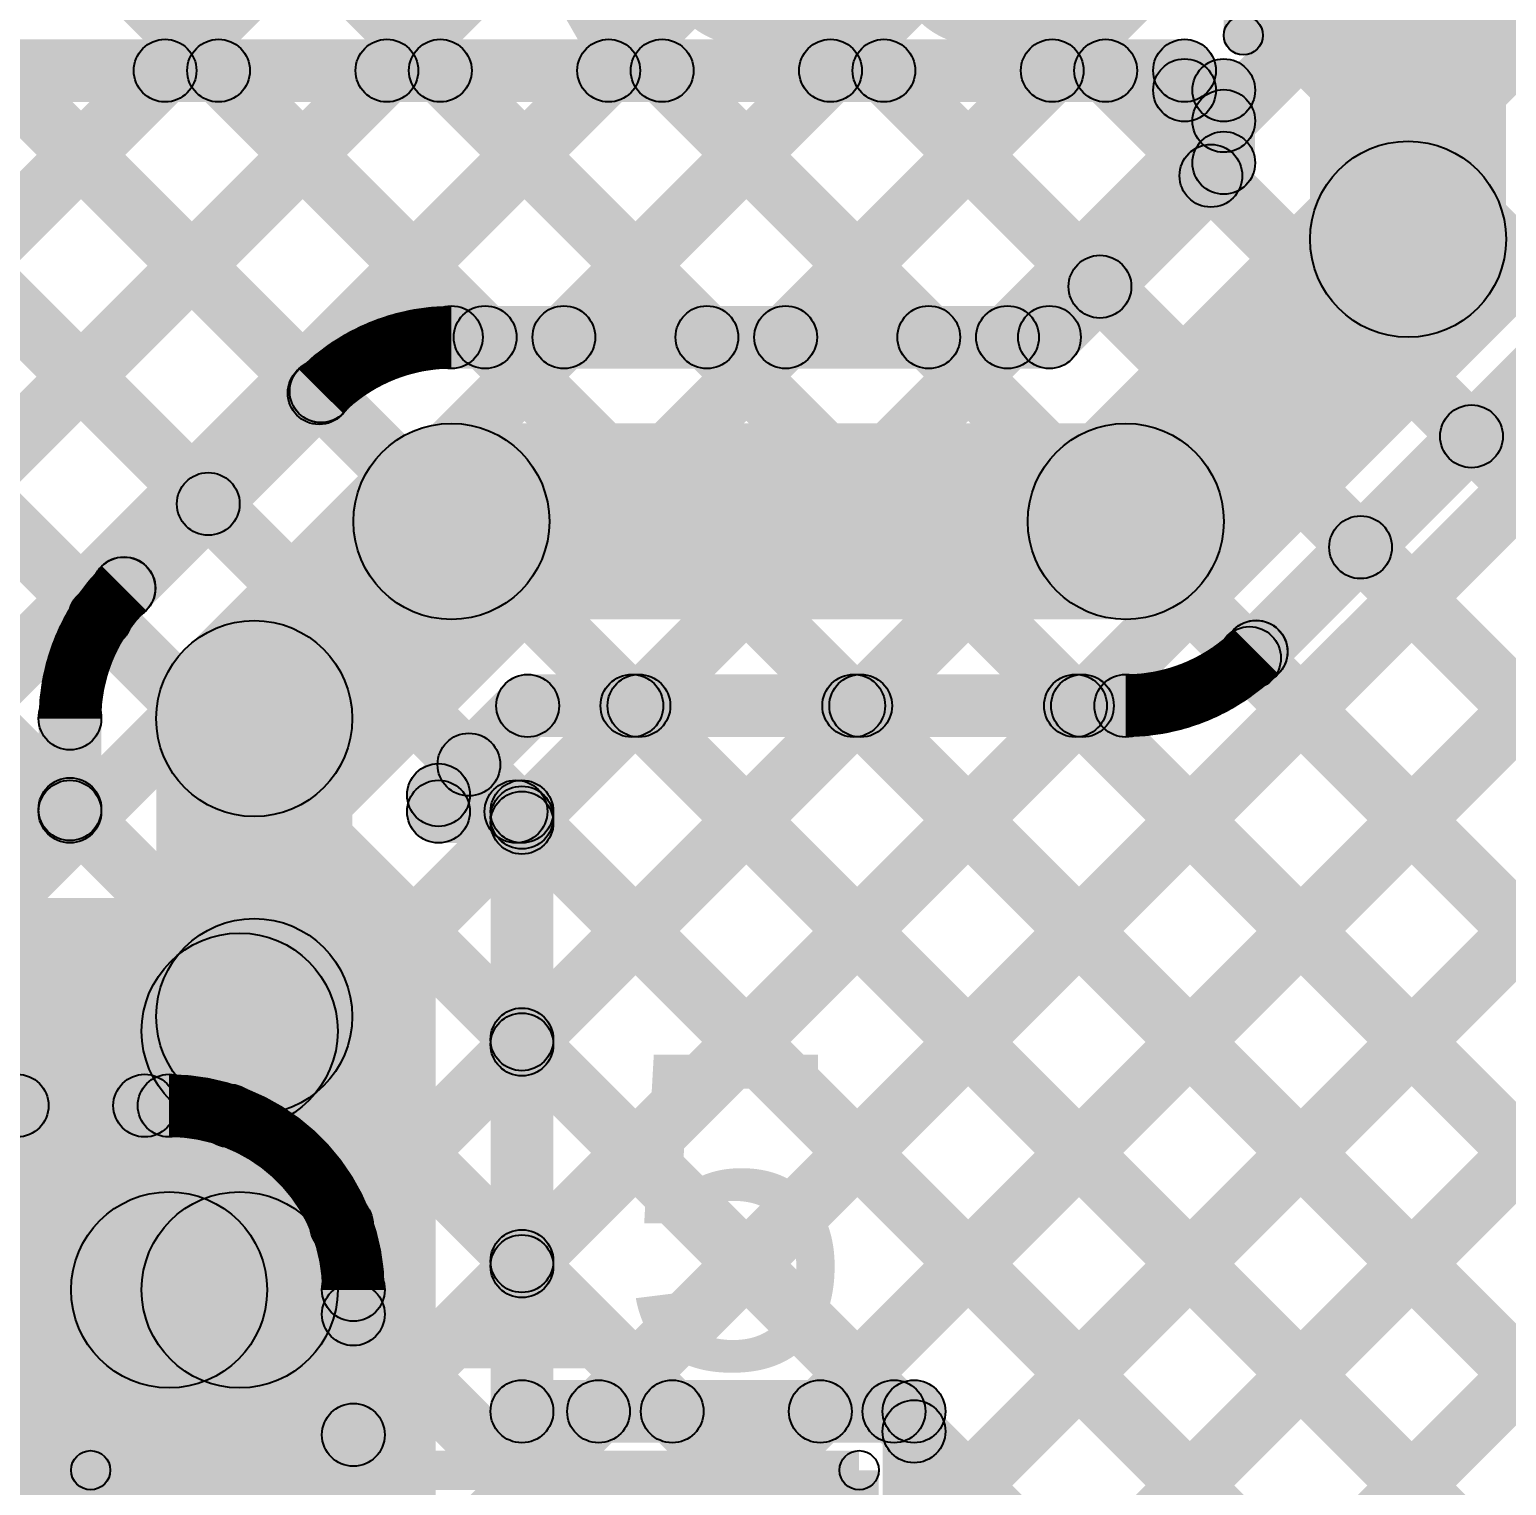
# Model space of a CAD drawing. Header units: millimetres. Extents: x -0.28 to 3.03, y -0.05 to 3.12.
# Drawn here: x 2.2502 to 2.4386, y 1.2331 to 1.4187 of the extents above; entities that cross this region are included whole.
import ezdxf

# ---------------------------------------------------------------- set-up
doc = ezdxf.new("R2010")
doc.units = ezdxf.units.MM
doc.header["$MEASUREMENT"] = 0
for name, color, linetype in [('BottomLayer', 5, 'Continuous'), ('TopLayer', 1, 'Continuous'), ('TopOverlay', 2, 'Continuous'), ('TopPaste', 8, 'Continuous'), ('TopSolder', 216, 'Continuous'), ('ViaHoleLayer', 16, 'Continuous')]:
    doc.layers.add(name, color=color, linetype=linetype)

# ---------------------------------------------------------------- blocks, each defined once
blk = doc.blocks.new('R__0603_34')
at = {"layer": 'TopLayer'}
for points in [[(-0.015, 0.0175), (-0.015, -0.0175), (-0.045, -0.0175), (-0.045, 0.0175)], [(0.045, 0.0175), (0.045, -0.0175), (0.015, -0.0175), (0.015, 0.0175)]]:
    blk.add_hatch(color=1, dxfattribs=at).paths.add_polyline_path(points)
at = {"layer": 'TopOverlay'}
h = blk.add_hatch(color=2, dxfattribs=at)
edge = h.paths.add_edge_path()
edge.add_arc((-0.049, 0.021), 0.0025, 0, 360)
h = blk.add_hatch(color=2, dxfattribs=at)
edge = h.paths.add_edge_path()
edge.add_arc((-0.049, 0.021), 0.0025, 0, 360)
for points in [[(0.049, 0.0235), (0.049, 0.0185), (-0.049, 0.0185), (-0.049, 0.0235)], [(-0.0465, -0.021), (-0.0515, -0.021), (-0.0515, 0.021), (-0.0465, 0.021)], [(0.0515, -0.021), (0.0465, -0.021), (0.0465, 0.021), (0.0515, 0.021)], [(0.049, -0.0185), (0.049, -0.0235), (-0.049, -0.0235), (-0.049, -0.0185)]]:
    blk.add_hatch(color=2, dxfattribs=at).paths.add_polyline_path(points)
h = blk.add_hatch(color=2, dxfattribs=at)
edge = h.paths.add_edge_path()
edge.add_arc((0.049, 0.021), 0.0025, 0, 360)
h = blk.add_hatch(color=2, dxfattribs=at)
edge = h.paths.add_edge_path()
edge.add_arc((0.049, 0.021), 0.0025, 0, 360)
h = blk.add_hatch(color=2, dxfattribs=at)
edge = h.paths.add_edge_path()
edge.add_arc((-0.049, -0.021), 0.0025, 0, 360)
h = blk.add_hatch(color=2, dxfattribs=at)
edge = h.paths.add_edge_path()
edge.add_arc((-0.049, -0.021), 0.0025, 0, 360)
h = blk.add_hatch(color=2, dxfattribs=at)
edge = h.paths.add_edge_path()
edge.add_arc((0.049, -0.021), 0.0025, 0, 360)
h = blk.add_hatch(color=2, dxfattribs=at)
edge = h.paths.add_edge_path()
edge.add_arc((0.049, -0.021), 0.0025, 0, 360)
at = {"layer": 'TopPaste'}
for points in [[(-0.015, 0.0175), (-0.015, -0.0175), (-0.045, -0.0175), (-0.045, 0.0175)], [(0.045, 0.0175), (0.045, -0.0175), (0.015, -0.0175), (0.015, 0.0175)]]:
    blk.add_hatch(color=8, dxfattribs=at).paths.add_polyline_path(points)
at = {"layer": 'TopSolder'}
for points in [[(-0.011, 0.0215), (-0.011, -0.0215), (-0.049, -0.0215), (-0.049, 0.0215)], [(0.049, 0.0215), (0.049, -0.0215), (0.011, -0.0215), (0.011, 0.0215)]]:
    blk.add_hatch(color=216, dxfattribs=at).paths.add_polyline_path(points)
at = {"layer": 'TopOverlay'}
for centre in [(-0.049, 0.021), (-0.049, 0.021), (0.049, 0.021), (0.049, 0.021), (-0.049, -0.021), (-0.049, -0.021), (0.049, -0.021), (0.049, -0.021)]:
    blk.add_circle(centre, 0.0025, dxfattribs=at)
blk = doc.blocks.new('R__0603_54')
at = {"layer": 'TopLayer'}
for points in [[(-0.015, 0.0175), (-0.015, -0.0175), (-0.045, -0.0175), (-0.045, 0.0175)], [(0.045, 0.0175), (0.045, -0.0175), (0.015, -0.0175), (0.015, 0.0175)]]:
    blk.add_hatch(color=1, dxfattribs=at).paths.add_polyline_path(points)
at = {"layer": 'TopOverlay'}
h = blk.add_hatch(color=2, dxfattribs=at)
edge = h.paths.add_edge_path()
edge.add_arc((-0.049, 0.021), 0.0025, 0, 360)
h = blk.add_hatch(color=2, dxfattribs=at)
edge = h.paths.add_edge_path()
edge.add_arc((-0.049, 0.021), 0.0025, 0, 360)
for points in [[(-0.049, 0.0185), (-0.049, 0.0235), (0.049, 0.0235), (0.049, 0.0185)], [(-0.0465, -0.021), (-0.0515, -0.021), (-0.0515, 0.021), (-0.0465, 0.021)], [(0.0515, -0.021), (0.0465, -0.021), (0.0465, 0.021), (0.0515, 0.021)], [(-0.049, -0.0235), (-0.049, -0.0185), (0.049, -0.0185), (0.049, -0.0235)]]:
    blk.add_hatch(color=2, dxfattribs=at).paths.add_polyline_path(points)
h = blk.add_hatch(color=2, dxfattribs=at)
edge = h.paths.add_edge_path()
edge.add_arc((0.049, 0.021), 0.0025, 0, 360)
h = blk.add_hatch(color=2, dxfattribs=at)
edge = h.paths.add_edge_path()
edge.add_arc((0.049, 0.021), 0.0025, 0, 360)
h = blk.add_hatch(color=2, dxfattribs=at)
edge = h.paths.add_edge_path()
edge.add_arc((-0.049, -0.021), 0.0025, 0, 360)
h = blk.add_hatch(color=2, dxfattribs=at)
edge = h.paths.add_edge_path()
edge.add_arc((-0.049, -0.021), 0.0025, 0, 360)
h = blk.add_hatch(color=2, dxfattribs=at)
edge = h.paths.add_edge_path()
edge.add_arc((0.049, -0.021), 0.0025, 0, 360)
h = blk.add_hatch(color=2, dxfattribs=at)
edge = h.paths.add_edge_path()
edge.add_arc((0.049, -0.021), 0.0025, 0, 360)
at = {"layer": 'TopPaste'}
for points in [[(-0.015, 0.0175), (-0.015, -0.0175), (-0.045, -0.0175), (-0.045, 0.0175)], [(0.045, 0.0175), (0.045, -0.0175), (0.015, -0.0175), (0.015, 0.0175)]]:
    blk.add_hatch(color=8, dxfattribs=at).paths.add_polyline_path(points)
at = {"layer": 'TopSolder'}
for points in [[(-0.011, 0.0215), (-0.011, -0.0215), (-0.049, -0.0215), (-0.049, 0.0215)], [(0.049, 0.0215), (0.049, -0.0215), (0.011, -0.0215), (0.011, 0.0215)]]:
    blk.add_hatch(color=216, dxfattribs=at).paths.add_polyline_path(points)
at = {"layer": 'TopOverlay'}
for centre in [(-0.049, 0.021), (-0.049, 0.021), (0.049, 0.021), (0.049, 0.021), (-0.049, -0.021), (-0.049, -0.021), (0.049, -0.021), (0.049, -0.021)]:
    blk.add_circle(centre, 0.0025, dxfattribs=at)

msp = doc.modelspace()

# ---------------------------------------------------------------- hatches: boundary and pattern name
at = {"layer": 'BottomLayer'}
for points in [[(1.62818, 2.22367), (1.63384, 2.22933), (2.71083, 1.15234), (2.70517, 1.14668)], [(1.85714, 1.96643), (1.8628, 1.97209), (2.71083, 1.12406), (2.70517, 1.1184)], [(1.8808, 1.91448), (1.88646, 1.92014), (2.71083, 1.09577), (2.70517, 1.09012)], [(1.87986, 1.88714), (1.88552, 1.8928), (2.71083, 1.06749), (2.70517, 1.06183)], [(1.87849, 1.86023), (1.88415, 1.86589), (2.71083, 1.0392), (2.70517, 1.03355)], [(1.87867, 1.83177), (1.88432, 1.83743), (2.71083, 1.01092), (2.70517, 1.00526)], [(1.87468, 1.80747), (1.88034, 1.81313), (2.71083, 0.98263), (2.70517, 0.97698)], [(1.85709, 1.79677), (1.86275, 1.80243), (2.71083, 0.95435), (2.70517, 0.94869)], [(1.85649, 1.76909), (1.86215, 1.77474), (2.71083, 0.92607), (2.70517, 0.92041)], [(1.84238, 1.75492), (1.84804, 1.76057), (2.71083, 0.89778), (2.70517, 0.89212)], [(1.82985, 1.73917), (1.8355, 1.74482), (2.71083, 0.8695), (2.70517, 0.86384)], [(1.81027, 1.73046), (1.81592, 1.73612), (2.26771, 1.28433), (2.26206, 1.27867)], [(2.13832, 1.27867), (2.13267, 1.28433), (2.39567, 1.54733), (2.40133, 1.54168)], [(2.29683, 1.12605), (2.29117, 1.13171), (2.70517, 1.54571), (2.71083, 1.54005)], [(2.16661, 1.27867), (2.16095, 1.28433), (2.40067, 1.52405), (2.40633, 1.51839)], [(2.29673, 1.09767), (2.29108, 1.10333), (2.70517, 1.51742), (2.71083, 1.51177)], [(2.19489, 1.27867), (2.18923, 1.28433), (2.40067, 1.49577), (2.40633, 1.49011)], [(2.22318, 1.27867), (2.21752, 1.28433), (2.40115, 1.46796), (2.40681, 1.46231)], [(2.25146, 1.27867), (2.2458, 1.28433), (2.41256, 1.45108), (2.41821, 1.44542)], [(2.27847, 1.2774), (2.27281, 1.28305), (2.4267, 1.43694), (2.43235, 1.43128)], [(2.29282, 1.26346), (2.28716, 1.26912), (2.44084, 1.4228), (2.4465, 1.41714)], [(2.29433, 1.23669), (2.28867, 1.24234), (2.46253, 1.4162), (2.46818, 1.41054)], [(2.29433, 1.2084), (2.28867, 1.21406), (2.48566, 1.41105), (2.49132, 1.4054)], [(2.29433, 1.18012), (2.28867, 1.18578), (2.50256, 1.39966), (2.50822, 1.39401)], [(2.29683, 1.15433), (2.29117, 1.15999), (2.53035, 1.39917), (2.536, 1.39351)], [(2.117, 1.2775), (2.117, 1.2855), (2.268, 1.2855), (2.268, 1.2775)], [(2.117, 1.2455), (2.117, 1.2705), (2.268, 1.2705), (2.268, 1.2455)], [(2.2805, 1.14991), (2.2555, 1.14991), (2.2555, 1.258), (2.2805, 1.258)], [(2.2955, 1.17841), (2.2875, 1.17841), (2.2875, 1.258), (2.2955, 1.258)], [(2.28867, 1.25206), (2.29433, 1.25771), (2.71083, 0.84121), (2.70517, 0.83556)]]:
    msp.add_hatch(color=5, dxfattribs=at).paths.add_polyline_path(points)
h = msp.add_hatch(color=5, dxfattribs=at)
edge = h.paths.add_edge_path()
edge.add_arc((2.24863, 1.2815), 0.004, 0, 360)
h = msp.add_hatch(color=5, dxfattribs=at)
edge = h.paths.add_edge_path()
edge.add_arc((2.26489, 1.2815), 0.004, 0, 360)
h = msp.add_hatch(color=5, dxfattribs=at)
edge = h.paths.add_edge_path()
edge.add_arc((2.268, 1.2815), 0.004, 0, 360)
h = msp.add_hatch(color=5, dxfattribs=at)
edge = h.paths.add_edge_path()
edge.add_arc((2.268, 1.2815), 0.004, 0, 360)
h = msp.add_hatch(color=5, dxfattribs=at)
edge = h.paths.add_edge_path()
edge.add_arc((2.268, 1.2815), 0.004, 0, 360)
h = msp.add_hatch(color=5, dxfattribs=at)
edge = h.paths.add_edge_path()
edge.add_arc((2.27564, 1.28022), 0.004, 0, 360)
h = msp.add_hatch(color=5, dxfattribs=at)
edge = h.paths.add_edge_path()
edge.add_arc((2.268, 1.258), 0.0125, 0, 360)
h = msp.add_hatch(color=5, dxfattribs=at)
edge = h.paths.add_edge_path()
edge.add_arc((2.268, 1.258), 0.0125, 0, 360)
h = msp.add_hatch(color=5, dxfattribs=at)
edge = h.paths.add_edge_path()
edge.add_arc((2.268, 1.258), 0.01181, 0, 360)
h = msp.add_hatch(color=5, dxfattribs=at)
edge = h.paths.add_edge_path()
edge.add_arc((2.28999, 1.26629), 0.004, 0, 360)
h = msp.add_hatch(color=5, dxfattribs=at)
edge = h.paths.add_edge_path()
edge.add_arc((2.2915, 1.258), 0.004, 0, 360)
h = msp.add_hatch(color=5, dxfattribs=at)
edge = h.paths.add_edge_path()
edge.add_arc((2.2915, 1.258), 0.004, 0, 360)
h = msp.add_hatch(color=5, dxfattribs=at)
edge = h.paths.add_edge_path()
edge.add_arc((2.2915, 1.258), 0.004, 0, 360)
h = msp.add_hatch(color=5, dxfattribs=at)
edge = h.paths.add_edge_path()
edge.add_arc((2.2915, 1.25489), 0.004, 0, 360)
h = msp.add_hatch(color=5, dxfattribs=at)
edge = h.paths.add_edge_path()
edge.add_arc((2.2915, 1.23952), 0.004, 0, 360)
at = {"layer": 'TopLayer'}
for points in [[(2.36583, 1.19505), (2.36017, 1.20071), (2.7062, 1.54673), (2.71185, 1.54107)], [(2.36633, 1.16727), (2.36068, 1.17293), (2.7062, 1.51845), (2.71185, 1.51279)], [(2.4385, 1.392), (2.4135, 1.392), (2.4135, 1.437), (2.4385, 1.437)], [(2.034, 1.4095), (2.034, 1.4175), (2.3975, 1.4175), (2.3975, 1.4095)], [(2.02863, 1.16898), (2.02297, 1.17464), (2.26467, 1.41633), (2.27032, 1.41067)], [(2.05692, 1.16898), (2.05126, 1.17464), (2.29295, 1.41633), (2.29861, 1.41067)], [(2.0852, 1.16898), (2.07954, 1.17464), (2.32123, 1.41633), (2.32689, 1.41067)], [(2.15834, 1.41067), (2.164, 1.41633), (2.25818, 1.32214), (2.25253, 1.31649)], [(2.18663, 1.41067), (2.19228, 1.41633), (2.26204, 1.34658), (2.25638, 1.34092)], [(2.21491, 1.41067), (2.22057, 1.41633), (2.27583, 1.36106), (2.27017, 1.35541)], [(2.24319, 1.41067), (2.24885, 1.41633), (2.28997, 1.37521), (2.28432, 1.36955)], [(2.27148, 1.41067), (2.27714, 1.41633), (2.31114, 1.38233), (2.30548, 1.37667)], [(2.29976, 1.41067), (2.30542, 1.41633), (2.33942, 1.38233), (2.33376, 1.37667)], [(2.32118, 1.37667), (2.31552, 1.38233), (2.34952, 1.41633), (2.35518, 1.41067)], [(2.32805, 1.41067), (2.3337, 1.41633), (2.3677, 1.38233), (2.36205, 1.37667)], [(2.34946, 1.37667), (2.3438, 1.38233), (2.3778, 1.41633), (2.38346, 1.41067)], [(2.35633, 1.41067), (2.36199, 1.41633), (2.38954, 1.38878), (2.38388, 1.38312)], [(2.38462, 1.41067), (2.39027, 1.41633), (2.40368, 1.40292), (2.39803, 1.39726)], [(2.3975, 1.407), (2.3975, 1.415), (2.4025, 1.415), (2.4025, 1.407)], [(2.3256, 1.23967), (2.31994, 1.24533), (2.48566, 1.41105), (2.49132, 1.4054)], [(2.4065, 1.40173), (2.3985, 1.40173), (2.3985, 1.411), (2.4065, 1.411)], [(2.37774, 1.37667), (2.37209, 1.38233), (2.39967, 1.40991), (2.40533, 1.40426)], [(2.38309, 1.37667), (2.37744, 1.38233), (2.39967, 1.40456), (2.40533, 1.39891)], [(2.35388, 1.23967), (2.34822, 1.24533), (2.50256, 1.39966), (2.50822, 1.39401)], [(2.39884, 1.34716), (2.38116, 1.36484), (2.41716, 1.40084), (2.43484, 1.38316)], [(2.36583, 1.22333), (2.36017, 1.22899), (2.53035, 1.39917), (2.536, 1.39351)], [(2.304, 1.3755), (2.304, 1.3835), (2.38027, 1.3835), (2.38027, 1.3755)], [(2.40946, 1.33657), (2.40381, 1.34223), (2.43977, 1.37819), (2.44543, 1.37254)], [(2.26508, 1.34466), (2.25943, 1.35032), (2.28454, 1.37543), (2.29019, 1.36977)], [(2.43126, 1.36403), (2.43692, 1.36968), (2.71185, 1.09475), (2.7062, 1.08909)], [(2.304, 1.3435), (2.304, 1.3685), (2.39, 1.3685), (2.39, 1.3435)], [(2.28769, 1.32202), (2.27002, 1.33969), (2.29516, 1.36484), (2.31284, 1.34716)], [(2.41712, 1.34988), (2.42278, 1.35554), (2.71185, 1.06646), (2.7062, 1.06081)], [(2.40296, 1.33576), (2.40861, 1.34142), (2.71185, 1.03818), (2.7062, 1.03252)], [(2.31373, 1.3285), (2.31373, 1.3365), (2.39, 1.3365), (2.39, 1.3285)], [(2.30518, 1.31829), (2.29953, 1.32395), (2.31091, 1.33533), (2.31656, 1.32967)], [(2.31583, 1.28647), (2.31017, 1.29213), (2.35337, 1.33533), (2.35903, 1.32967)], [(2.31583, 1.25819), (2.31017, 1.26384), (2.38166, 1.33533), (2.38731, 1.32967)], [(2.31583, 1.31476), (2.31017, 1.32041), (2.32509, 1.33533), (2.33074, 1.32967)], [(2.32419, 1.32967), (2.32985, 1.33533), (2.56435, 1.10083), (2.55869, 1.09517)], [(2.35248, 1.32967), (2.35814, 1.33533), (2.59264, 1.10083), (2.58698, 1.09517)], [(2.38076, 1.32967), (2.38642, 1.33533), (2.71185, 1.0099), (2.7062, 1.00424)], [(2.25936, 1.319), (2.25136, 1.319), (2.25136, 1.33086), (2.25936, 1.33086)], [(2.29136, 1.29286), (2.26636, 1.29286), (2.26636, 1.33086), (2.29136, 1.33086)], [(2.30341, 1.32217), (2.30906, 1.32783), (2.31507, 1.32183), (2.30941, 1.31617)], [(2.237, 1.315), (2.237, 1.323), (2.25536, 1.323), (2.25536, 1.315)], [(2.30236, 1.315), (2.30236, 1.323), (2.313, 1.323), (2.313, 1.315)], [(2.31017, 1.31541), (2.31583, 1.32107), (2.53607, 1.10083), (2.53041, 1.09517)], [(2.317, 1.2425), (2.309, 1.2425), (2.309, 1.319), (2.317, 1.319)], [(2.248, 1.13415), (2.302, 1.13415), (2.302, 1.308), (2.248, 1.308)], [(2.28584, 1.28216), (2.26816, 1.29984), (2.27002, 1.30169), (2.28769, 1.28402)], [(2.31017, 1.28713), (2.31583, 1.29278), (2.36328, 1.24533), (2.35763, 1.23967)], [(2.2895, 1.258), (2.2645, 1.258), (2.2645, 1.291), (2.2895, 1.291)], [(2.31017, 1.25884), (2.31583, 1.2645), (2.335, 1.24533), (2.32934, 1.23967)], [(2.2895, 1.214), (2.2645, 1.214), (2.2645, 1.258), (2.2895, 1.258)], [(2.313, 1.2385), (2.313, 1.2465), (2.363, 1.2465), (2.363, 1.2385)], [(2.35763, 1.23967), (2.36328, 1.24533), (2.36583, 1.24278), (2.36017, 1.23713)], [(2.367, 1.19151), (2.359, 1.19151), (2.359, 1.2425), (2.367, 1.2425)], [(2.36017, 1.23713), (2.36583, 1.24278), (2.50778, 1.10083), (2.50213, 1.09517)]]:
    msp.add_hatch(color=1, dxfattribs=at).paths.add_polyline_path(points)
h = msp.add_hatch(color=1, dxfattribs=at)
edge = h.paths.add_edge_path()
edge.add_arc((2.26749, 1.4135), 0.004, 0, 360)
h = msp.add_hatch(color=1, dxfattribs=at)
edge = h.paths.add_edge_path()
edge.add_arc((2.27431, 1.4135), 0.004, 0, 360)
h = msp.add_hatch(color=1, dxfattribs=at)
edge = h.paths.add_edge_path()
edge.add_arc((2.29578, 1.4135), 0.004, 0, 360)
h = msp.add_hatch(color=1, dxfattribs=at)
edge = h.paths.add_edge_path()
edge.add_arc((2.30259, 1.4135), 0.004, 0, 360)
h = msp.add_hatch(color=1, dxfattribs=at)
edge = h.paths.add_edge_path()
edge.add_arc((2.32406, 1.4135), 0.004, 0, 360)
h = msp.add_hatch(color=1, dxfattribs=at)
edge = h.paths.add_edge_path()
edge.add_arc((2.33088, 1.4135), 0.004, 0, 360)
h = msp.add_hatch(color=1, dxfattribs=at)
edge = h.paths.add_edge_path()
edge.add_arc((2.35235, 1.4135), 0.004, 0, 360)
h = msp.add_hatch(color=1, dxfattribs=at)
edge = h.paths.add_edge_path()
edge.add_arc((2.35916, 1.4135), 0.004, 0, 360)
h = msp.add_hatch(color=1, dxfattribs=at)
edge = h.paths.add_edge_path()
edge.add_arc((2.38063, 1.4135), 0.004, 0, 360)
h = msp.add_hatch(color=1, dxfattribs=at)
edge = h.paths.add_edge_path()
edge.add_arc((2.38744, 1.4135), 0.004, 0, 360)
h = msp.add_hatch(color=1, dxfattribs=at)
edge = h.paths.add_edge_path()
edge.add_arc((2.3975, 1.4135), 0.004, 0, 360)
h = msp.add_hatch(color=1, dxfattribs=at)
edge = h.paths.add_edge_path()
edge.add_arc((2.3975, 1.411), 0.004, 0, 360)
h = msp.add_hatch(color=1, dxfattribs=at)
edge = h.paths.add_edge_path()
edge.add_arc((2.4025, 1.411), 0.004, 0, 360)
h = msp.add_hatch(color=1, dxfattribs=at)
edge = h.paths.add_edge_path()
edge.add_arc((2.4025, 1.411), 0.004, 0, 360)
h = msp.add_hatch(color=1, dxfattribs=at)
edge = h.paths.add_edge_path()
edge.add_arc((2.4025, 1.40708), 0.004, 0, 360)
h = msp.add_hatch(color=1, dxfattribs=at)
edge = h.paths.add_edge_path()
edge.add_arc((2.4025, 1.40173), 0.004, 0, 360)
h = msp.add_hatch(color=1, dxfattribs=at)
edge = h.paths.add_edge_path()
edge.add_arc((2.4025, 1.40173), 0.004, 0, 360)
h = msp.add_hatch(color=1, dxfattribs=at)
edge = h.paths.add_edge_path()
edge.add_arc((2.40086, 1.40009), 0.004, 0, 360)
h = msp.add_hatch(color=1, dxfattribs=at)
edge = h.paths.add_edge_path()
edge.add_arc((2.426, 1.392), 0.0125, 0, 360)
h = msp.add_hatch(color=1, dxfattribs=at)
edge = h.paths.add_edge_path()
edge.add_arc((2.426, 1.392), 0.0125, 0, 360)
h = msp.add_hatch(color=1, dxfattribs=at)
edge = h.paths.add_edge_path()
edge.add_arc((2.38671, 1.38595), 0.004, 0, 360)
h = msp.add_hatch(color=1, dxfattribs=at)
edge = h.paths.add_edge_path()
edge.add_arc((2.304, 1.3795), 0.004, 0, 360)
h = msp.add_hatch(color=1, dxfattribs=at)
edge = h.paths.add_edge_path()
edge.add_arc((2.304, 1.3795), 0.004, 0, 360)
h = msp.add_hatch(color=1, dxfattribs=at)
edge = h.paths.add_edge_path()
edge.add_arc((2.304, 1.3795), 0.004, 0, 360)
h = msp.add_hatch(color=1, dxfattribs=at)
edge = h.paths.add_edge_path()
edge.add_arc((2.30831, 1.3795), 0.004, 0, 360)
h = msp.add_hatch(color=1, dxfattribs=at)
edge = h.paths.add_edge_path()
edge.add_arc((2.31835, 1.3795), 0.004, 0, 360)
h = msp.add_hatch(color=1, dxfattribs=at)
edge = h.paths.add_edge_path()
edge.add_arc((2.33659, 1.3795), 0.004, 0, 360)
h = msp.add_hatch(color=1, dxfattribs=at)
edge = h.paths.add_edge_path()
edge.add_arc((2.34663, 1.3795), 0.004, 0, 360)
h = msp.add_hatch(color=1, dxfattribs=at)
edge = h.paths.add_edge_path()
edge.add_arc((2.36488, 1.3795), 0.004, 0, 360)
h = msp.add_hatch(color=1, dxfattribs=at)
edge = h.paths.add_edge_path()
edge.add_arc((2.37492, 1.3795), 0.004, 0, 360)
h = msp.add_hatch(color=1, dxfattribs=at)
edge = h.paths.add_edge_path()
edge.add_arc((2.38027, 1.3795), 0.004, 0, 360)
h = msp.add_hatch(color=1, dxfattribs=at)
edge = h.paths.add_edge_path()
edge.add_arc((2.38027, 1.3795), 0.004, 0, 360)
h = msp.add_hatch(color=1, dxfattribs=at)
edge = h.paths.add_edge_path()
edge.add_arc((2.28714, 1.37238), 0.004, 0, 360)
h = msp.add_hatch(color=1, dxfattribs=at)
edge = h.paths.add_edge_path()
edge.add_arc((2.28737, 1.3726), 0.004, 0, 360)
h = msp.add_hatch(color=1, dxfattribs=at)
edge = h.paths.add_edge_path()
edge.add_arc((2.28737, 1.3726), 0.004, 0, 360)
h = msp.add_hatch(color=1, dxfattribs=at)
edge = h.paths.add_edge_path()
edge.add_arc((2.28738, 1.37262), 0.004, 0, 360)
h = msp.add_hatch(color=1, dxfattribs=at)
edge = h.paths.add_edge_path()
edge.add_arc((2.43409, 1.36686), 0.004, 0, 360)
h = msp.add_hatch(color=1, dxfattribs=at)
edge = h.paths.add_edge_path()
edge.add_arc((2.304, 1.356), 0.0125, 0, 360)
h = msp.add_hatch(color=1, dxfattribs=at)
edge = h.paths.add_edge_path()
edge.add_arc((2.304, 1.356), 0.0125, 0, 360)
h = msp.add_hatch(color=1, dxfattribs=at)
edge = h.paths.add_edge_path()
edge.add_arc((2.39, 1.356), 0.0125, 0, 360)
h = msp.add_hatch(color=1, dxfattribs=at)
edge = h.paths.add_edge_path()
edge.add_arc((2.39, 1.356), 0.0125, 0, 360)
h = msp.add_hatch(color=1, dxfattribs=at)
edge = h.paths.add_edge_path()
edge.add_arc((2.273, 1.35824), 0.004, 0, 360)
h = msp.add_hatch(color=1, dxfattribs=at)
edge = h.paths.add_edge_path()
edge.add_arc((2.41995, 1.35271), 0.004, 0, 360)
h = msp.add_hatch(color=1, dxfattribs=at)
edge = h.paths.add_edge_path()
edge.add_arc((2.26224, 1.34747), 0.004, 0, 360)
h = msp.add_hatch(color=1, dxfattribs=at)
edge = h.paths.add_edge_path()
edge.add_arc((2.26226, 1.34749), 0.004, 0, 360)
h = msp.add_hatch(color=1, dxfattribs=at)
edge = h.paths.add_edge_path()
edge.add_arc((2.26226, 1.34749), 0.004, 0, 360)
h = msp.add_hatch(color=1, dxfattribs=at)
edge = h.paths.add_edge_path()
edge.add_arc((2.25921, 1.34375), 0.004, 0, 360)
h = msp.add_hatch(color=1, dxfattribs=at)
edge = h.paths.add_edge_path()
edge.add_arc((2.27886, 1.33086), 0.0125, 0, 360)
h = msp.add_hatch(color=1, dxfattribs=at)
edge = h.paths.add_edge_path()
edge.add_arc((2.27886, 1.33086), 0.0125, 0, 360)
h = msp.add_hatch(color=1, dxfattribs=at)
edge = h.paths.add_edge_path()
edge.add_arc((2.40662, 1.33938), 0.004, 0, 360)
h = msp.add_hatch(color=1, dxfattribs=at)
edge = h.paths.add_edge_path()
edge.add_arc((2.40663, 1.3394), 0.004, 0, 360)
h = msp.add_hatch(color=1, dxfattribs=at)
edge = h.paths.add_edge_path()
edge.add_arc((2.40663, 1.3394), 0.004, 0, 360)
h = msp.add_hatch(color=1, dxfattribs=at)
edge = h.paths.add_edge_path()
edge.add_arc((2.40578, 1.33859), 0.004, 0, 360)
h = msp.add_hatch(color=1, dxfattribs=at)
edge = h.paths.add_edge_path()
edge.add_arc((2.31373, 1.3325), 0.004, 0, 360)
h = msp.add_hatch(color=1, dxfattribs=at)
edge = h.paths.add_edge_path()
edge.add_arc((2.31373, 1.3325), 0.004, 0, 360)
h = msp.add_hatch(color=1, dxfattribs=at)
edge = h.paths.add_edge_path()
edge.add_arc((2.32702, 1.3325), 0.004, 0, 360)
h = msp.add_hatch(color=1, dxfattribs=at)
edge = h.paths.add_edge_path()
edge.add_arc((2.32792, 1.3325), 0.004, 0, 360)
h = msp.add_hatch(color=1, dxfattribs=at)
edge = h.paths.add_edge_path()
edge.add_arc((2.35531, 1.3325), 0.004, 0, 360)
h = msp.add_hatch(color=1, dxfattribs=at)
edge = h.paths.add_edge_path()
edge.add_arc((2.3562, 1.3325), 0.004, 0, 360)
h = msp.add_hatch(color=1, dxfattribs=at)
edge = h.paths.add_edge_path()
edge.add_arc((2.38359, 1.3325), 0.004, 0, 360)
h = msp.add_hatch(color=1, dxfattribs=at)
edge = h.paths.add_edge_path()
edge.add_arc((2.38448, 1.3325), 0.004, 0, 360)
h = msp.add_hatch(color=1, dxfattribs=at)
edge = h.paths.add_edge_path()
edge.add_arc((2.39, 1.3325), 0.004, 0, 360)
h = msp.add_hatch(color=1, dxfattribs=at)
edge = h.paths.add_edge_path()
edge.add_arc((2.39, 1.3325), 0.004, 0, 360)
h = msp.add_hatch(color=1, dxfattribs=at)
edge = h.paths.add_edge_path()
edge.add_arc((2.39, 1.3325), 0.004, 0, 360)
h = msp.add_hatch(color=1, dxfattribs=at)
edge = h.paths.add_edge_path()
edge.add_arc((2.25536, 1.33086), 0.004, 0, 360)
h = msp.add_hatch(color=1, dxfattribs=at)
edge = h.paths.add_edge_path()
edge.add_arc((2.25536, 1.33086), 0.004, 0, 360)
h = msp.add_hatch(color=1, dxfattribs=at)
edge = h.paths.add_edge_path()
edge.add_arc((2.25536, 1.33086), 0.004, 0, 360)
h = msp.add_hatch(color=1, dxfattribs=at)
edge = h.paths.add_edge_path()
edge.add_arc((2.30624, 1.325), 0.004, 0, 360)
h = msp.add_hatch(color=1, dxfattribs=at)
edge = h.paths.add_edge_path()
edge.add_arc((2.30236, 1.32112), 0.004, 0, 360)
h = msp.add_hatch(color=1, dxfattribs=at)
edge = h.paths.add_edge_path()
edge.add_arc((2.25536, 1.31931), 0.004, 0, 360)
h = msp.add_hatch(color=1, dxfattribs=at)
edge = h.paths.add_edge_path()
edge.add_arc((2.25536, 1.319), 0.004, 0, 360)
h = msp.add_hatch(color=1, dxfattribs=at)
edge = h.paths.add_edge_path()
edge.add_arc((2.25536, 1.319), 0.004, 0, 360)
h = msp.add_hatch(color=1, dxfattribs=at)
edge = h.paths.add_edge_path()
edge.add_arc((2.30236, 1.319), 0.004, 0, 360)
h = msp.add_hatch(color=1, dxfattribs=at)
edge = h.paths.add_edge_path()
edge.add_arc((2.31224, 1.319), 0.004, 0, 360)
h = msp.add_hatch(color=1, dxfattribs=at)
edge = h.paths.add_edge_path()
edge.add_arc((2.313, 1.319), 0.004, 0, 360)
h = msp.add_hatch(color=1, dxfattribs=at)
edge = h.paths.add_edge_path()
edge.add_arc((2.313, 1.319), 0.004, 0, 360)
h = msp.add_hatch(color=1, dxfattribs=at)
edge = h.paths.add_edge_path()
edge.add_arc((2.313, 1.31824), 0.004, 0, 360)
h = msp.add_hatch(color=1, dxfattribs=at)
edge = h.paths.add_edge_path()
edge.add_arc((2.313, 1.31758), 0.004, 0, 360)
h = msp.add_hatch(color=1, dxfattribs=at)
edge = h.paths.add_edge_path()
edge.add_arc((2.27886, 1.29286), 0.0125, 0, 360)
h = msp.add_hatch(color=1, dxfattribs=at)
edge = h.paths.add_edge_path()
edge.add_arc((2.27886, 1.29286), 0.0125, 0, 360)
h = msp.add_hatch(color=1, dxfattribs=at)
edge = h.paths.add_edge_path()
edge.add_arc((2.277, 1.291), 0.0125, 0, 360)
h = msp.add_hatch(color=1, dxfattribs=at)
edge = h.paths.add_edge_path()
edge.add_arc((2.277, 1.291), 0.0125, 0, 360)
h = msp.add_hatch(color=1, dxfattribs=at)
edge = h.paths.add_edge_path()
edge.add_arc((2.313, 1.28995), 0.004, 0, 360)
h = msp.add_hatch(color=1, dxfattribs=at)
edge = h.paths.add_edge_path()
edge.add_arc((2.313, 1.2893), 0.004, 0, 360)
h = msp.add_hatch(color=1, dxfattribs=at)
edge = h.paths.add_edge_path()
edge.add_arc((2.268, 1.258), 0.01181, 0, 360)
h = msp.add_hatch(color=1, dxfattribs=at)
edge = h.paths.add_edge_path()
edge.add_arc((2.277, 1.258), 0.0125, 0, 360)
h = msp.add_hatch(color=1, dxfattribs=at)
edge = h.paths.add_edge_path()
edge.add_arc((2.277, 1.258), 0.0125, 0, 360)
h = msp.add_hatch(color=1, dxfattribs=at)
edge = h.paths.add_edge_path()
edge.add_arc((2.313, 1.26167), 0.004, 0, 360)
h = msp.add_hatch(color=1, dxfattribs=at)
edge = h.paths.add_edge_path()
edge.add_arc((2.313, 1.26102), 0.004, 0, 360)
h = msp.add_hatch(color=1, dxfattribs=at)
edge = h.paths.add_edge_path()
edge.add_arc((2.313, 1.2425), 0.004, 0, 360)
h = msp.add_hatch(color=1, dxfattribs=at)
edge = h.paths.add_edge_path()
edge.add_arc((2.313, 1.2425), 0.004, 0, 360)
h = msp.add_hatch(color=1, dxfattribs=at)
edge = h.paths.add_edge_path()
edge.add_arc((2.32277, 1.2425), 0.004, 0, 360)
h = msp.add_hatch(color=1, dxfattribs=at)
edge = h.paths.add_edge_path()
edge.add_arc((2.33217, 1.2425), 0.004, 0, 360)
h = msp.add_hatch(color=1, dxfattribs=at)
edge = h.paths.add_edge_path()
edge.add_arc((2.35105, 1.2425), 0.004, 0, 360)
h = msp.add_hatch(color=1, dxfattribs=at)
edge = h.paths.add_edge_path()
edge.add_arc((2.36045, 1.2425), 0.004, 0, 360)
h = msp.add_hatch(color=1, dxfattribs=at)
edge = h.paths.add_edge_path()
edge.add_arc((2.36045, 1.2425), 0.004, 0, 360)
h = msp.add_hatch(color=1, dxfattribs=at)
edge = h.paths.add_edge_path()
edge.add_arc((2.363, 1.2425), 0.004, 0, 360)
h = msp.add_hatch(color=1, dxfattribs=at)
edge = h.paths.add_edge_path()
edge.add_arc((2.363, 1.2425), 0.004, 0, 360)
h = msp.add_hatch(color=1, dxfattribs=at)
edge = h.paths.add_edge_path()
edge.add_arc((2.363, 1.23995), 0.004, 0, 360)
h = msp.add_hatch(color=1, dxfattribs=at)
edge = h.paths.add_edge_path()
edge.add_arc((2.363, 1.23995), 0.004, 0, 360)
at = {"layer": 'ViaHoleLayer'}
h = msp.add_hatch(color=16, dxfattribs=at)
edge = h.paths.add_edge_path()
edge.add_arc((2.268, 1.258), 0.00591, 0, 360)

# ---------------------------------------------------------------- linework, layer by layer
at = {"layer": 'BottomLayer', "const_width": 0.008}
msp.add_lwpolyline([(2.268, 1.2815, -0.414214), (2.2915, 1.258)], format="xyb", dxfattribs=at)
msp.add_lwpolyline([(2.268, 1.2815, -0.414214), (2.2915, 1.258)], format="xyb", dxfattribs=at)
at = {"layer": 'BottomLayer'}
for centre, radius in [((2.24863, 1.2815), 0.004), ((2.26489, 1.2815), 0.004), ((2.268, 1.2815), 0.004), ((2.268, 1.2815), 0.004), ((2.268, 1.2815), 0.004), ((2.27564, 1.28022), 0.004), ((2.268, 1.258), 0.0125), ((2.268, 1.258), 0.0125), ((2.28999, 1.26629), 0.004), ((2.2915, 1.258), 0.004), ((2.2915, 1.258), 0.004), ((2.2915, 1.258), 0.004), ((2.2915, 1.25489), 0.004), ((2.2915, 1.23952), 0.004)]:
    msp.add_circle(centre, radius, dxfattribs=at)
at = {"layer": 'TopLayer', "const_width": 0.008}
for points in [[(2.28737, 1.3726, -0.199188), (2.304, 1.3795)], [(2.28738, 1.37262, -0.198912), (2.304, 1.3795)], [(2.25536, 1.33086, -0.199188), (2.26226, 1.34749)], [(2.25536, 1.33086, -0.198912), (2.26224, 1.34747)], [(2.40663, 1.3394, -0.199188), (2.39, 1.3325)], [(2.40662, 1.33938, -0.198912), (2.39, 1.3325)]]:
    msp.add_lwpolyline(points, format="xyb", dxfattribs=at)
at = {"layer": 'TopLayer'}
for centre, radius in [((2.26749, 1.4135), 0.004), ((2.27431, 1.4135), 0.004), ((2.29578, 1.4135), 0.004), ((2.30259, 1.4135), 0.004), ((2.32406, 1.4135), 0.004), ((2.33088, 1.4135), 0.004), ((2.35235, 1.4135), 0.004), ((2.35916, 1.4135), 0.004), ((2.38063, 1.4135), 0.004), ((2.38744, 1.4135), 0.004), ((2.3975, 1.4135), 0.004), ((2.3975, 1.411), 0.004), ((2.4025, 1.411), 0.004), ((2.4025, 1.411), 0.004), ((2.4025, 1.40708), 0.004), ((2.4025, 1.40173), 0.004), ((2.4025, 1.40173), 0.004), ((2.40086, 1.40009), 0.004), ((2.426, 1.392), 0.0125), ((2.426, 1.392), 0.0125), ((2.38671, 1.38595), 0.004), ((2.304, 1.3795), 0.004), ((2.304, 1.3795), 0.004), ((2.304, 1.3795), 0.004), ((2.30831, 1.3795), 0.004), ((2.31835, 1.3795), 0.004), ((2.33659, 1.3795), 0.004), ((2.34663, 1.3795), 0.004), ((2.36488, 1.3795), 0.004), ((2.37492, 1.3795), 0.004), ((2.38027, 1.3795), 0.004), ((2.38027, 1.3795), 0.004), ((2.28714, 1.37238), 0.004), ((2.28737, 1.3726), 0.004), ((2.28737, 1.3726), 0.004), ((2.28738, 1.37262), 0.004), ((2.43409, 1.36686), 0.004), ((2.304, 1.356), 0.0125), ((2.304, 1.356), 0.0125), ((2.39, 1.356), 0.0125), ((2.39, 1.356), 0.0125), ((2.273, 1.35824), 0.004), ((2.41995, 1.35271), 0.004), ((2.26224, 1.34747), 0.004), ((2.26226, 1.34749), 0.004), ((2.26226, 1.34749), 0.004), ((2.25921, 1.34375), 0.004), ((2.27886, 1.33086), 0.0125), ((2.27886, 1.33086), 0.0125), ((2.40662, 1.33938), 0.004), ((2.40663, 1.3394), 0.004), ((2.40663, 1.3394), 0.004), ((2.40578, 1.33859), 0.004), ((2.31373, 1.3325), 0.004), ((2.31373, 1.3325), 0.004), ((2.32702, 1.3325), 0.004), ((2.32792, 1.3325), 0.004), ((2.35531, 1.3325), 0.004), ((2.3562, 1.3325), 0.004), ((2.38359, 1.3325), 0.004), ((2.38448, 1.3325), 0.004), ((2.39, 1.3325), 0.004), ((2.39, 1.3325), 0.004), ((2.39, 1.3325), 0.004), ((2.25536, 1.33086), 0.004), ((2.25536, 1.33086), 0.004), ((2.25536, 1.33086), 0.004), ((2.30624, 1.325), 0.004), ((2.30236, 1.32112), 0.004), ((2.25536, 1.31931), 0.004), ((2.25536, 1.319), 0.004), ((2.25536, 1.319), 0.004), ((2.30236, 1.319), 0.004), ((2.31224, 1.319), 0.004), ((2.313, 1.319), 0.004), ((2.313, 1.319), 0.004), ((2.313, 1.31824), 0.004), ((2.313, 1.31758), 0.004), ((2.27886, 1.29286), 0.0125), ((2.27886, 1.29286), 0.0125), ((2.277, 1.291), 0.0125), ((2.277, 1.291), 0.0125), ((2.313, 1.28995), 0.004), ((2.313, 1.2893), 0.004), ((2.277, 1.258), 0.0125), ((2.277, 1.258), 0.0125), ((2.313, 1.26167), 0.004), ((2.313, 1.26102), 0.004), ((2.313, 1.2425), 0.004), ((2.313, 1.2425), 0.004), ((2.32277, 1.2425), 0.004), ((2.33217, 1.2425), 0.004), ((2.35105, 1.2425), 0.004), ((2.36045, 1.2425), 0.004), ((2.36045, 1.2425), 0.004), ((2.363, 1.2425), 0.004), ((2.363, 1.2425), 0.004), ((2.363, 1.23995), 0.004), ((2.363, 1.23995), 0.004)]:
    msp.add_circle(centre, radius, dxfattribs=at)

# ---------------------------------------------------------------- block references
for name, p, rotation in [('R__0603_34', (2.426, 1.467), 270), ('R__0603_54', (2.307, 1.214), 360)]:
    msp.add_blockref(name, p, dxfattribs=dict(rotation=rotation))

# ---------------------------------------------------------------- texts
at = {"layer": 'TopOverlay'}
for s, p in [('R38', (2.29, 1.417)), ('R15', (2.257, 1.248))]:
    msp.add_text(s, height=0.04, dxfattribs=at).set_placement(p)

doc.saveas('drawing.dxf')
